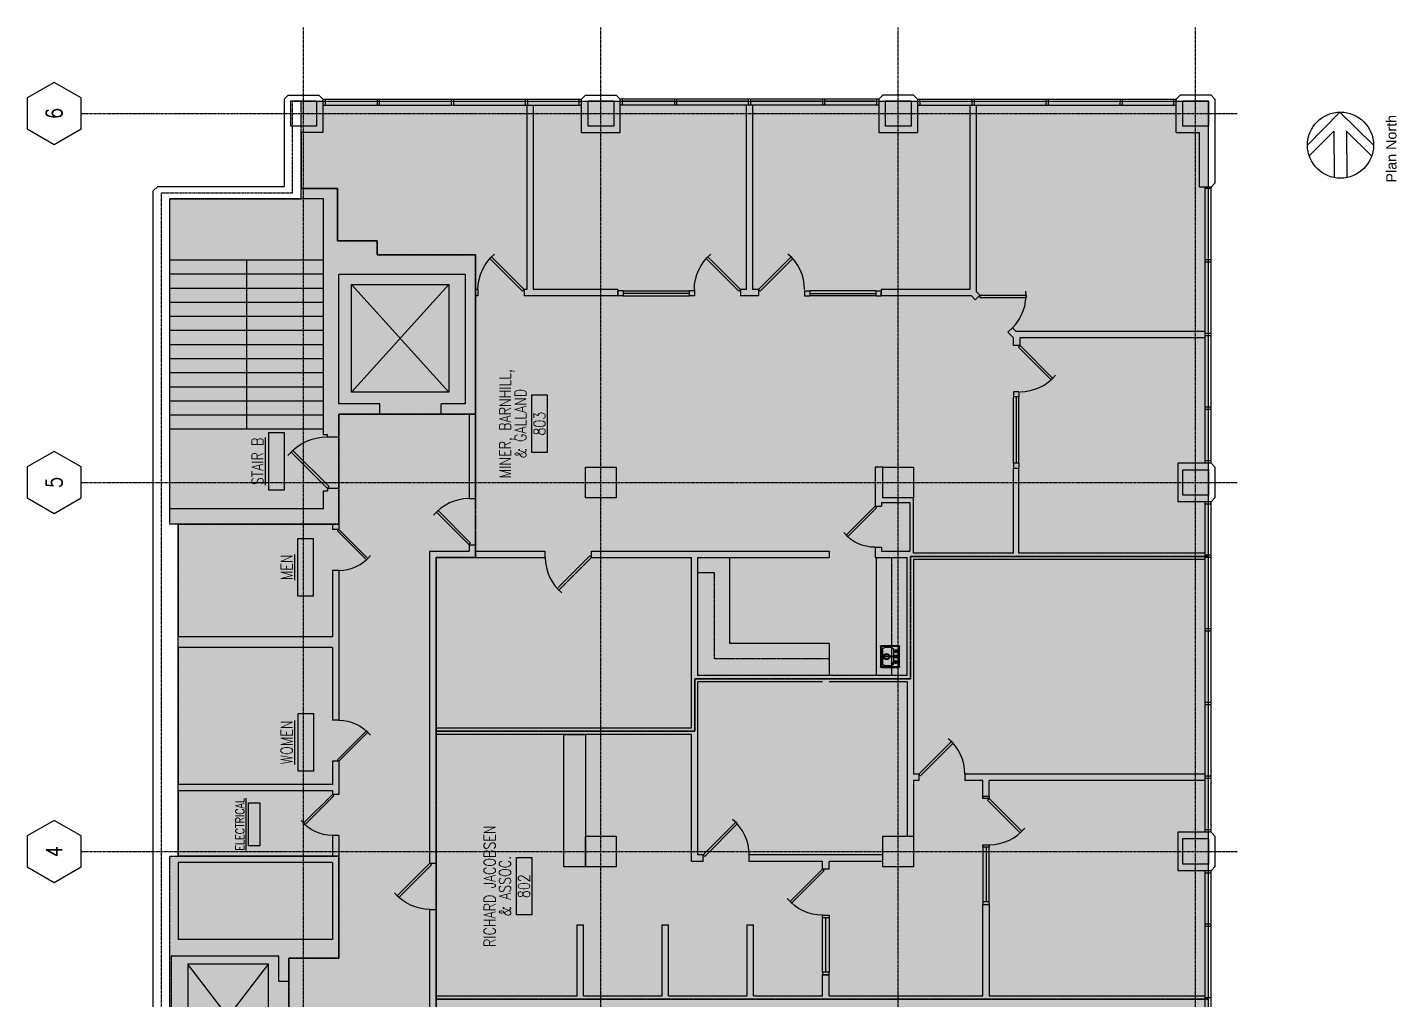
# Model space of a CAD drawing. Header units: inches. Extents: x 1936 to 3005, y 414 to 2048.
# Drawn here: x 1936 to 3005, y 1289 to 2048 of the extents above; entities that cross this region are included whole.
import ezdxf
from ezdxf.enums import TextEntityAlignment as Align

# ---------------------------------------------------------------- set-up
doc = ezdxf.new("R2010")
doc.units = ezdxf.units.IN
doc.header["$MEASUREMENT"] = 0
for name, pattern in [('CENTER2', [1.125, 0.75, -0.125, 0.125, -0.125]), ('DASHED2', [0.375, 0.25, -0.125]), ('HIDDEN', [0.375, 0.25, -0.125]), ('HIDDEN2', [0.1875, 0.125, -0.0625])]:
    doc.linetypes.add(name, pattern=pattern)
doc.layers.get('0').update_dxf_attribs({"linetype": 'CONTINUOUS'})
for name, color, linetype in [('2 VERTICAL PENETRATION', 6, 'HIDDEN'), ('2 VERTICAL PENETRATION area', 253, 'HIDDEN'), ('3 SUITE TENANT', 4, 'HIDDEN'), ('3 SUITE TENANT area', 151, 'HIDDEN'), ('3 SUITE TENANT DARK', 4, 'HIDDEN'), ('3 SUITE TENANT DARK area', 150, 'HIDDEN'), ('4 COMMON', 2, 'HIDDEN'), ('4 COMMON area', 51, 'HIDDEN'), ('A-AREA-IDEN', 81, 'CONTINUOUS'), ('A-Area-Spce-Iden', 110, 'CONTINUOUS'), ('A-Area-Spce-Sqft', 81, 'CONTINUOUS'), ('A-door', 111, 'CONTINUOUS'), ('A-FLOR-CASE', 10, 'CONTINUOUS'), ('A-FLOR-CASE-OVHD', 11, 'HIDDEN2'), ('A-Flor-Evtr', 141, 'CONTINUOUS'), ('A-Flor-Pfix', 2, 'CONTINUOUS'), ('A-Flor-Strs', 71, 'CONTINUOUS'), ('A-Glaz', 111, 'CONTINUOUS'), ('A-GLAZ-SILL', 44, 'CONTINUOUS'), ('A-Wall', 130, 'CONTINUOUS'), ('G-Anno-Titl', 113, 'CONTINUOUS'), ('P-Flor-Fixt', 42, 'CONTINUOUS'), ('S-Cols', 122, 'CONTINUOUS'), ('S-GRID', 103, 'CENTER2'), ('Suites', 4, 'CONTINUOUS')]:
    doc.layers.add(name, color=color, linetype=linetype)
doc.styles.add('ARIAL', font='arial.ttf')
doc.styles.get("Standard").update_dxf_attribs({"font": 'romans.shx', "width": 0.8})

# ---------------------------------------------------------------- blocks, each defined once
blk = doc.blocks.new('DR1H45')
for p, q in [((-0.5, 0), (0.207, 0.707)), ((-0.465, -0.035), (0.242, 0.672)), ((0.207, 0.707), (0.242, 0.672)), ((-0.5, 0), (-0.465, -0.035))]:
    blk.add_line(p, q)
blk.add_arc((-0.5, 0), 1, 0, 50.1944)
blk = doc.blocks.new('sgridtagexst')
blk.add_lwpolyline([(-0.126, 0.219), (-0.253, 0), (-0.126, -0.219), (0.126, -0.219), (0.253, 0), (0.126, 0.219)], close=True)
at = {"width": 0.8}
blk.add_attdef('#', text='', height=0.131, dxfattribs=at).set_placement((0, 0), align=Align.MIDDLE_CENTER)
blk = doc.blocks.new('FLOR-ROOM-TAG')
at = {"layer": 'A-Area-Spce-Iden'}
blk.add_lwpolyline([(-0.234, -0.092), (0.234, -0.092), (0.234, -0.217), (-0.234, -0.217)], close=True, dxfattribs=at)
at = {"width": 0.8}
for tag, p in [('AARMLBL1', (0, 0.125)), ('AARMLBL2', (0, 0))]:
    blk.add_attdef(tag, text='', height=0.0938, dxfattribs=at).set_placement(p, align=Align.MIDDLE_CENTER)
at = {"layer": 'A-Area-Spce-Iden', "width": 0.8}
blk.add_attdef('AARMNUM', text='', height=0.0938, dxfattribs=at).set_placement((0, -0.154), align=Align.MIDDLE_CENTER)
at = {"layer": 'A-Area-Spce-Sqft', "width": 0.8}
blk.add_attdef('AARMAREA', text='', height=0.0938, dxfattribs=at).set_placement((0, -0.309), align=Align.MIDDLE_CENTER)
blk = doc.blocks.new('sink')
at = {"layer": 'A-Flor-Pfix'}
for centre, start, end in [((-7.3, -1.3), 90, 180), ((7.2, -1.3), 0, 90)]:
    blk.add_arc(centre, 0.5, start, end, dxfattribs=at)
at = {"layer": 'P-Flor-Fixt'}
for p, q in [((-8, 0), (8, 0)), ((-8.5, -14.4), (-8.5, -0.5)), ((-7.8, -13.7), (-7.8, -1.2)), ((-7.3, -0.8), (7.2, -0.8)), ((-7, -11.4), (-7, -6.5)), ((-4.4, -4.5), (-0.3, -4.5)), ((-0.3, -2.6), (-0.3, -11)), ((0.4, -2.6), (0.4, -11)), ((0.4, -4.5), (5, -4.5)), ((3.8, -2.6), (3.8, -4)), ((3.8, -3.5), (4.7, -3.5)), ((3.8, -4), (4.7, -4)), ((4, -2.2), (4, -2)), ((4, -2), (4.5, -2)), ((4.4, -4.5), (4.5, -4.5)), ((4.5, -2), (4.5, -2.2)), ((4.7, -2.6), (4.7, -4)), ((7, -6.5), (7, -11.4)), ((7.8, -1.3), (7.8, -13.7)), ((8.5, -0.5), (8.5, -14.4)), ((8, -14.9), (-8, -14.9)), ((7.3, -14.2), (-7.3, -14.2)), ((5, -13.4), (-5, -13.4))]:
    blk.add_line(p, q, dxfattribs=at)
blk.add_circle((-5.4, -6.1), 0.562, dxfattribs=at)
for centre, radius, start, end in [((-8, -0.5), 0.5, 90, 180), ((-5, -6.5), 2, 95.6075, 180), ((-6.7, -4.6), 1.44, 318, 357), ((-4.2, -2.6), 1.25, 274.0491, 180), ((-4.2, -2.6), 1.25, 180, 229.3004), ((-4.2, -2.6), 0.875, 285.1914, 180), ((-4.2, -2.6), 0.875, 180, 218.2315), ((-3.5, -5.8), 1.44, 144, 183), ((-9.7, -1.6), 6, 332, 349), ((0, -10), 2.38, 99.0847, 180), ((0, -10), 2.38, 180, 80.9152), ((0, -10), 1.88, 101.5369, 180), ((0, -10), 1.88, 180, 78.463), ((0, -2.6), 1.19, 289, 180), ((0, -2.6), 1.19, 180, 252), ((0, -2.6), 0.562, 0, 180), ((0, -2.6), 0.562, 180, 229), ((0, -2.6), 0.562, 180, 180.0000027777867), ((0, -2.6), 0.375, 0, 180), ((0, -2.6), 0.375, 180, 180.0000027777867), ((0, -2.6), 0.562, 312, 0), ((4.2, -2.6), 1.19, 291.619, 180), ((4.2, -2.6), 1.19, 180, 248.3818), ((4.2, -2.6), 0.688, 309.5214, 180), ((4.2, -2.6), 0.688, 180, 230.4789), ((4.2, -2.6), 0.438, 126.7879, 180.1371), ((4.2, -2.6), 0.438, 0.003, 52.5133), ((5, -6.5), 2, 0, 90), ((8, -0.5), 0.5, 0, 90), ((-8, -14.4), 0.5, 180, 270), ((-7.3, -13.7), 0.5, 180, 270), ((-5, -11.4), 2, 180, 270.4143), ((0, -10.3), 0.875, 244.6232, 295.3759), ((5, -11.4), 2, 270.4143, 0), ((7.2, -13.7), 0.5, 270, 0), ((8, -14.4), 0.5, 270, 0)]:
    blk.add_arc(centre, radius, start, end, dxfattribs=at)
for centre, major_axis, ratio, start_param, end_param in [((0.8, -5.8), (0, -7.24), 0.84608, 4.223697, 4.555309), ((-11.1, -1.5), (7.58, 0), 0.813102, -0.575959, -0.488692)]:
    blk.add_ellipse(centre, major_axis=major_axis, ratio=ratio, start_param=start_param, end_param=end_param, dxfattribs=at)

msp = doc.modelspace()

# ---------------------------------------------------------------- hatches: boundary and pattern name
at = {"layer": '2 VERTICAL PENETRATION area', "transparency": 33554495}
h = msp.add_hatch(color=256, dxfattribs=at)
h.dxf.hatch_style = 1
h.paths.add_polyline_path([(2178.2, 1922.5), (2178.2, 1881.7), (2209.2, 1881.7), (2209.2, 1870.7), (2285.9, 1870.7), (2285.9, 1746.5), (2179.4, 1746.5), (2179.4, 1660.5), (2047.4, 1660.5), (2047.4, 1914.5), (2149.9, 1914.5), (2149.9, 1922.5)])
h = msp.add_hatch(color=256, dxfattribs=at)
h.dxf.hatch_style = 1
h.paths.add_polyline_path([(2047.4, 1401.5), (2179.4, 1401.5), (2179.4, 1321.7), (2140.4, 1321.7), (2140.4, 1126.5), (2179.4, 1126.5), (2179.4, 873), (2047.4, 873)])
at = {"layer": '3 SUITE TENANT area', "transparency": 33554495}
h = msp.add_hatch(color=256, dxfattribs=at)
h.dxf.hatch_style = 1
h.paths.add_polyline_path([(2149.9, 1990.7), (2857.5, 1990.7), (2857.5, 1635.4), (2625.3, 1635.4), (2625.3, 1539.9), (2457, 1539.9), (2457, 1498.9), (2255.4, 1498.9), (2255.4, 1634.5), (2285.9, 1634.5), (2285.9, 1713.5), (2285.9, 1746.5), (2285.9, 1870.7), (2209.2, 1870.7), (2209.2, 1881.7), (2178.2, 1881.7), (2178.2, 1922.5), (2149.9, 1922.5)])
h = msp.add_hatch(color=256, dxfattribs=at)
h.dxf.hatch_style = 1
h.paths.add_polyline_path([(2255.4, 1289.9), (2857.5, 1289.9), (2857.5, 1001.9), (2684.3, 1001.9), (2684.3, 1065), (2627.9, 1065.4), (2627.8, 1105.1), (2485.8, 1104.4), (2485.8, 1128.1), (2255.4, 1128.1)])
at = {"layer": '3 SUITE TENANT DARK area', "transparency": 33554495}
h = msp.add_hatch(color=256, dxfattribs=at)
h.dxf.hatch_style = 1
h.paths.add_polyline_path([(2255.4, 1498.9), (2457, 1498.9), (2457, 1539.9), (2625.3, 1539.9), (2625.3, 1635.4), (2857.5, 1635.4), (2857.5, 1289.9), (2255.4, 1289.9)])
at = {"layer": '4 COMMON area', "transparency": 33554495}
h = msp.add_hatch(color=256, dxfattribs=at)
h.dxf.hatch_style = 1
h.paths.add_polyline_path([(2053.9, 1660.5), (2179.4, 1660.5), (2179.4, 1746.5), (2285.9, 1746.5), (2285.9, 1634.5), (2255.4, 1634.5), (2255.4, 1026.7), (2179.4, 1026.7), (2179.4, 1126.5), (2140.4, 1126.5), (2140.4, 1321.7), (2179.4, 1321.7), (2179.4, 1401.5), (2053.9, 1401.5)])

# ---------------------------------------------------------------- linework, layer by layer
at = {"layer": '2 VERTICAL PENETRATION'}
for points in [[(2178.2, 1922.5), (2178.2, 1881.7), (2209.2, 1881.7), (2209.2, 1870.7), (2285.9, 1870.7), (2285.9, 1746.5), (2179.4, 1746.5), (2179.4, 1660.5), (2047.4, 1660.5), (2047.4, 1914.5), (2149.9, 1914.5), (2149.9, 1922.5)], [(2047.4, 1401.5), (2179.4, 1401.5), (2179.4, 1321.7), (2140.4, 1321.7), (2140.4, 1126.5), (2179.4, 1126.5), (2179.4, 873), (2047.4, 873)]]:
    msp.add_lwpolyline(points, close=True, dxfattribs=at)
at = {"layer": '3 SUITE TENANT'}
msp.add_lwpolyline([(2255.4, 1498.9), (2457, 1498.9), (2457, 1539.9), (2625.3, 1539.9), (2625.3, 1635.4), (2857.5, 1635.4), (2857.5, 1289.9), (2255.4, 1289.9)], close=True, dxfattribs=at)
at = {"layer": '3 SUITE TENANT DARK'}
for points in [[(2149.9, 1990.7), (2857.5, 1990.7), (2857.5, 1635.4), (2625.3, 1635.4), (2625.3, 1539.9), (2457, 1539.9), (2457, 1498.9), (2255.4, 1498.9), (2255.4, 1634.5), (2285.9, 1634.5), (2285.9, 1713.5), (2285.9, 1746.5), (2285.9, 1870.7), (2209.2, 1870.7), (2209.2, 1881.7), (2178.2, 1881.7), (2178.2, 1922.5), (2149.9, 1922.5)], [(2255.4, 1289.9), (2857.5, 1289.9), (2857.5, 1001.9), (2684.3, 1001.9), (2684.3, 1065), (2627.9, 1065.4), (2627.8, 1105.1), (2485.8, 1104.4), (2485.8, 1128.1), (2255.4, 1128.1)]]:
    msp.add_lwpolyline(points, close=True, dxfattribs=at)
at = {"layer": '4 COMMON'}
msp.add_lwpolyline([(2053.9, 1660.5), (2179.4, 1660.5), (2179.4, 1746.5), (2285.9, 1746.5), (2285.9, 1634.5), (2255.4, 1634.5), (2255.4, 1026.7), (2179.4, 1026.7), (2179.4, 1126.5), (2140.4, 1126.5), (2140.4, 1321.7), (2179.4, 1321.7), (2179.4, 1401.5), (2053.9, 1401.5)], close=True, dxfattribs=at)
at = {"layer": 'A-door'}
for p, q in [((2686.8, 1446.4), (2685.5, 1445.1)), ((2685.5, 1445.1), (2710.9, 1419.7)), ((2686.8, 1446.4), (2712.2, 1421)), ((2712.2, 1421), (2710.9, 1419.7))]:
    msp.add_line(p, q, dxfattribs=at)
msp.add_ellipse((2686.8, 1446.4), major_axis=(-25.5, 25.5), ratio=1, start_param=2.356194, end_param=3.232253, dxfattribs=at)
at = {"layer": 'A-FLOR-CASE'}
for p, q in [((2484.5, 1567.4), (2484.5, 1634.5)), ((2598.8, 1542.4), (2598.8, 1634.5)), ((2561.8, 1567.4), (2484.5, 1567.4))]:
    msp.add_line(p, q, dxfattribs=at)
msp.add_lwpolyline([(2561.8, 1567.4), (2561.8, 1542.4)], dxfattribs=at)
msp.add_lwpolyline([(2371.8, 1393.1), (2355, 1393.1), (2355, 1496.4), (2371.8, 1496.4)], close=True, dxfattribs=at)
at = {"layer": 'A-FLOR-CASE-OVHD', "linetype": 'DASHED2'}
for p, q in [((2610.8, 1542.4), (2610.8, 1634.5)), ((2561.8, 1555.4), (2472.5, 1555.4))]:
    msp.add_line(p, q, dxfattribs=at)
msp.add_lwpolyline([(2472.5, 1555.4), (2472.5, 1622.5), (2459.5, 1622.5)], dxfattribs=at)
at = {"layer": 'A-Flor-Evtr'}
for p, q in [((2189.2, 1847.5), (2265.2, 1763.5)), ((2189.2, 1763.5), (2265.2, 1847.5)), ((2061.4, 1235.2), (2124.4, 1317.2)), ((2124.4, 1235.2), (2061.4, 1317.2))]:
    msp.add_line(p, q, dxfattribs=at)
for points in [[(2189.2, 1847.5), (2265.2, 1847.5), (2265.2, 1763.5), (2189.2, 1763.5)], [(2061.4, 1235.2), (2124.4, 1235.2), (2124.4, 1317.2), (2061.4, 1317.2)]]:
    msp.add_lwpolyline(points, close=True, dxfattribs=at)
at = {"layer": 'A-Flor-Strs'}
for p, q in [((2167.4, 1866.6), (2047.4, 1866.6)), ((2107.4, 1866.6), (2107.4, 1734.6)), ((2167.4, 1855.6), (2047.4, 1855.6)), ((2167.4, 1844.6), (2047.4, 1844.6)), ((2167.4, 1833.6), (2047.4, 1833.6)), ((2167.4, 1822.6), (2047.4, 1822.6)), ((2167.4, 1811.6), (2047.4, 1811.6)), ((2167.4, 1800.6), (2047.4, 1800.6)), ((2167.4, 1789.6), (2047.4, 1789.6)), ((2167.4, 1778.6), (2047.4, 1778.6)), ((2167.4, 1767.6), (2047.4, 1767.6)), ((2167.4, 1756.6), (2047.4, 1756.6)), ((2167.4, 1745.6), (2047.4, 1745.6)), ((2167.4, 1734.6), (2047.4, 1734.6))]:
    msp.add_line(p, q, dxfattribs=at)
at = {"layer": 'A-Glaz'}
for p, q in [((2168.7, 1992.2), (2168.7, 1987.7)), ((2168.7, 1990.7), (2209.2, 1990.7)), ((2209.2, 1992.2), (2209.2, 1987.7)), ((2210.9, 1992.2), (2210.9, 1987.7)), ((2210.9, 1990.7), (2266.9, 1990.7)), ((2266.9, 1992.2), (2266.9, 1987.7)), ((2268.7, 1992.2), (2268.7, 1987.7)), ((2268.7, 1990.7), (2324.7, 1990.7)), ((2324.7, 1992.2), (2324.7, 1987.7)), ((2326.4, 1992.2), (2326.4, 1987.7)), ((2326.4, 1990.7), (2366.8, 1990.7)), ((2366.8, 1987.7), (2366.8, 1992.2)), ((2400.7, 1987.7), (2400.7, 1992.2)), ((2441.1, 1990.7), (2400.7, 1990.7)), ((2441.1, 1992.2), (2441.1, 1987.7)), ((2442.8, 1992.2), (2442.8, 1987.7)), ((2498.8, 1990.7), (2442.8, 1990.7)), ((2498.8, 1992.2), (2498.8, 1987.7)), ((2500.6, 1992.2), (2500.6, 1987.7)), ((2556.6, 1990.7), (2500.6, 1990.7)), ((2556.6, 1992.2), (2556.6, 1987.7)), ((2558.3, 1992.2), (2558.3, 1987.7)), ((2598.8, 1990.7), (2558.3, 1990.7)), ((2598.8, 1992.2), (2598.8, 1987.7)), ((2632.7, 1992.2), (2632.7, 1987.7)), ((2632.7, 1990.7), (2673.2, 1990.7)), ((2673.2, 1992.2), (2673.2, 1987.7)), ((2674.9, 1992.2), (2674.9, 1987.7)), ((2674.9, 1990.7), (2730.9, 1990.7)), ((2730.9, 1992.2), (2730.9, 1987.7)), ((2732.7, 1992.2), (2732.7, 1987.7)), ((2732.7, 1990.7), (2788.7, 1990.7)), ((2788.7, 1992.2), (2788.7, 1987.7)), ((2790.4, 1992.2), (2790.4, 1987.7)), ((2790.4, 1990.7), (2830.8, 1990.7)), ((2830.8, 1987.7), (2830.8, 1992.2)), ((2859.8, 1922.5), (2855.3, 1922.5)), ((2857.5, 1922.5), (2857.5, 1866.8)), ((2859.8, 1866.8), (2855.3, 1866.8)), ((2859.8, 1865), (2855.3, 1865)), ((2857.5, 1865), (2857.5, 1809.3)), ((2401.1, 1842.7), (2397.1, 1842.7)), ((2401.1, 1838.7), (2397.1, 1838.7)), ((2401.1, 1842.7), (2401.1, 1838.7)), ((2401.1, 1842.7), (2452.7, 1842.7)), ((2452.7, 1840.7), (2401.1, 1840.7)), ((2401.1, 1838.7), (2452.7, 1838.7)), ((2452.7, 1842.7), (2452.7, 1838.7)), ((2456.7, 1842.7), (2452.7, 1842.7)), ((2456.7, 1838.7), (2452.7, 1838.7)), ((2456.7, 1842.7), (2456.7, 1838.7)), ((2542.7, 1842.7), (2542.7, 1838.7)), ((2542.7, 1842.7), (2546.7, 1842.7)), ((2542.7, 1838.7), (2546.7, 1838.7)), ((2598.4, 1842.7), (2546.7, 1842.7)), ((2546.7, 1842.7), (2546.7, 1838.7)), ((2546.7, 1840.7), (2598.4, 1840.7)), ((2598.4, 1838.7), (2546.7, 1838.7)), ((2598.4, 1842.7), (2598.4, 1838.7)), ((2598.4, 1842.7), (2602.4, 1842.7)), ((2598.4, 1838.7), (2602.4, 1838.7)), ((2859.8, 1809.3), (2855.3, 1809.3)), ((2859.8, 1807.5), (2855.3, 1807.5)), ((2857.5, 1807.5), (2857.5, 1751.8)), ((2709.8, 1763.9), (2705.8, 1763.9)), ((2705.8, 1763.9), (2705.8, 1759.9)), ((2709.8, 1763.9), (2709.8, 1759.9)), ((2705.8, 1708.3), (2705.8, 1759.9)), ((2709.8, 1759.9), (2705.8, 1759.9)), ((2707.8, 1759.9), (2707.8, 1708.3)), ((2709.8, 1708.3), (2709.8, 1759.9)), ((2859.8, 1751.8), (2855.3, 1751.8)), ((2859.8, 1750), (2855.3, 1750)), ((2857.5, 1750), (2857.5, 1710)), ((2859.8, 1710), (2855.3, 1710)), ((2709.8, 1708.3), (2705.8, 1708.3)), ((2705.8, 1708.3), (2705.8, 1704.3)), ((2709.8, 1708.3), (2709.8, 1704.3)), ((2859.8, 1676.2), (2855.3, 1676.2)), ((2857.5, 1676.2), (2857.5, 1636.3)), ((2859.8, 1636.3), (2855.3, 1636.3)), ((2859.8, 1634.5), (2855.3, 1634.5)), ((2857.5, 1634.5), (2857.5, 1578.8)), ((2859.8, 1578.8), (2855.3, 1578.8)), ((2859.8, 1577), (2855.3, 1577)), ((2857.5, 1577), (2857.5, 1521.3)), ((2859.8, 1521.3), (2855.3, 1521.3)), ((2859.8, 1519.5), (2855.3, 1519.5)), ((2857.5, 1519.5), (2857.5, 1463.8)), ((2859.8, 1463.8), (2855.3, 1463.8)), ((2859.8, 1462), (2855.3, 1462)), ((2857.5, 1462), (2857.5, 1422)), ((2859.8, 1422), (2855.3, 1422)), ((2684.3, 1408.4), (2684.3, 1365.8)), ((2859.8, 1388.2), (2855.3, 1388.2)), ((2857.5, 1388.2), (2857.5, 1348.3)), ((2559.3, 1310.8), (2559.3, 1353.4)), ((2859.8, 1348.3), (2855.3, 1348.3)), ((2859.8, 1346.5), (2855.3, 1346.5)), ((2857.5, 1346.5), (2857.5, 1290.8)), ((2859.8, 1290.8), (2855.3, 1290.8))]:
    msp.add_line(p, q, dxfattribs=at)
for points in [[(2397.1, 1838.7), (2397.1, 1842.7)], [(2602.4, 1838.7), (2602.4, 1842.7)], [(2705.8, 1704.3), (2709.8, 1704.3)]]:
    msp.add_lwpolyline(points, dxfattribs=at)
for points in [[(2681.8, 1448.4), (2686.8, 1448.4), (2686.8, 1446.4), (2681.8, 1446.4)], [(2681.8, 1410.4), (2686.8, 1410.4), (2686.8, 1408.4), (2681.8, 1408.4)], [(2681.8, 1363.8), (2686.8, 1363.8), (2686.8, 1365.8), (2681.8, 1365.8)], [(2556.8, 1355.4), (2561.8, 1355.4), (2561.8, 1353.4), (2556.8, 1353.4)], [(2556.8, 1308.8), (2561.8, 1308.8), (2561.8, 1310.8), (2556.8, 1310.8)]]:
    msp.add_lwpolyline(points, close=True, dxfattribs=at)
at = {"layer": 'A-GLAZ-SILL'}
for p, q in [((2166.9, 1992.2), (2368.6, 1992.2)), ((2166.9, 1987.7), (2368.6, 1987.7)), ((2600.6, 1992.2), (2398.9, 1992.2)), ((2600.6, 1987.7), (2398.9, 1987.7)), ((2630.9, 1992.2), (2832.6, 1992.2)), ((2630.9, 1987.7), (2832.6, 1987.7)), ((2855.3, 1708.3), (2855.3, 1923.5)), ((2859.8, 1708.3), (2859.8, 1923.5)), ((2401.1, 1842.7), (2452.7, 1842.7)), ((2401.1, 1838.7), (2452.7, 1838.7)), ((2598.4, 1842.7), (2546.7, 1842.7)), ((2598.4, 1838.7), (2546.7, 1838.7)), ((2705.8, 1708.3), (2705.8, 1759.9)), ((2709.8, 1708.3), (2709.8, 1759.9)), ((2855.3, 1420.3), (2855.3, 1677.9)), ((2859.8, 1420.3), (2859.8, 1677.9)), ((2681.8, 1408.4), (2681.8, 1365.8)), ((2686.8, 1365.8), (2686.8, 1408.4)), ((2855.3, 1132.3), (2855.3, 1389.9)), ((2859.8, 1132.3), (2859.8, 1389.9)), ((2556.8, 1310.8), (2556.8, 1353.4)), ((2561.8, 1353.4), (2561.8, 1310.8))]:
    msp.add_line(p, q, dxfattribs=at)
at = {"layer": 'A-Wall'}
for p, q in [((2139.8, 1995.4), (2136.6, 1992.2)), ((2136.6, 1992.2), (2136.6, 1924.2)), ((2139.8, 1995.4), (2163.8, 1995.4)), ((2163.8, 1995.4), (2166.9, 1992.2)), ((2166.9, 1992.2), (2166.9, 1966.2)), ((2371.8, 1995.4), (2368.6, 1992.2)), ((2368.6, 1966.2), (2368.6, 1992.2)), ((2371.8, 1995.4), (2395.8, 1995.4)), ((2395.8, 1995.4), (2398.9, 1992.2)), ((2398.9, 1966.2), (2398.9, 1992.2)), ((2603.8, 1995.4), (2600.6, 1992.2)), ((2600.6, 1992.2), (2600.6, 1966.2)), ((2627.8, 1995.4), (2603.8, 1995.4)), ((2627.8, 1995.4), (2630.9, 1992.2)), ((2630.9, 1992.2), (2630.9, 1966.2)), ((2835.8, 1995.4), (2832.6, 1992.2)), ((2832.6, 1966.2), (2832.6, 1992.2)), ((2859.8, 1995.4), (2835.8, 1995.4)), ((2859.8, 1995.4), (2862.9, 1992.2)), ((2862.9, 1992.2), (2862.9, 1926.7)), ((2149.9, 1966.2), (2149.9, 1922.5)), ((2166.9, 1966.2), (2149.9, 1966.2)), ((2368.6, 1966.2), (2398.9, 1966.2)), ((2600.6, 1966.2), (2630.9, 1966.2)), ((2832.6, 1966.2), (2850.8, 1966.2)), ((2850.8, 1923.5), (2850.8, 1966.2)), ((2034.4, 1920.7), (2038, 1924.2)), ((2038, 1924.2), (2136.6, 1924.2)), ((2859.8, 1923.5), (2850.8, 1923.5)), ((2859.8, 1923.5), (2862.9, 1926.7)), ((2034.4, 600.7), (2034.4, 1920.7)), ((2047.4, 1672.5), (2047.4, 1914.5)), ((2167.4, 1914.5), (2047.4, 1914.5)), ((2178.2, 1922.5), (2149.9, 1922.5)), ((2167.4, 1730.5), (2167.4, 1914.5)), ((2178.2, 1922.5), (2178.2, 1881.7)), ((2178.2, 1881.7), (2209.2, 1881.7)), ((2209.2, 1881.7), (2209.2, 1870.7)), ((2209.2, 1870.7), (2285.9, 1870.7)), ((2285.9, 1870.7), (2285.9, 1746.5)), ((2179.4, 1754.5), (2179.4, 1855.5)), ((2277.9, 1855.5), (2179.4, 1855.5)), ((2277.9, 1855.5), (2277.9, 1754.5)), ((2211.2, 1754.5), (2179.4, 1754.5)), ((2211.2, 1746.5), (2211.2, 1754.5)), ((2277.9, 1754.5), (2259.2, 1754.5)), ((2259.2, 1746.5), (2259.2, 1754.5)), ((2179.4, 1746.5), (2179.4, 1728.5)), ((2211.2, 1746.5), (2179.4, 1746.5)), ((2285.9, 1746.5), (2259.2, 1746.5)), ((2280.9, 1746.5), (2280.9, 1680.5)), ((2285.9, 1746.5), (2285.9, 1680.5)), ((2167.4, 1730.5), (2170.4, 1730.5)), ((2170.4, 1728.5), (2170.4, 1730.5)), ((2179.4, 1728.5), (2170.4, 1728.5)), ((2833.8, 1708.3), (2833.8, 1677.9)), ((2859.8, 1708.3), (2833.8, 1708.3)), ((2862.9, 1705.1), (2859.8, 1708.3)), ((2862.9, 1705.1), (2862.9, 1681.1)), ((2179.4, 1688.5), (2170.4, 1688.5)), ((2170.4, 1688.5), (2170.4, 1686.5)), ((2179.4, 1688.5), (2179.4, 1656.5)), ((2167.4, 1686.5), (2170.4, 1686.5)), ((2167.4, 1672.5), (2167.4, 1686.5)), ((2280.9, 1680.5), (2285.9, 1680.5)), ((2859.8, 1677.9), (2833.8, 1677.9)), ((2862.9, 1681.1), (2859.8, 1677.9)), ((2167.4, 1672.5), (2047.4, 1672.5)), ((2174.4, 1660.5), (2053.9, 1660.5)), ((2053.9, 1660.5), (2053.9, 1572.7)), ((2174.4, 1660.5), (2174.4, 1656.5)), ((2179.4, 1656.5), (2174.4, 1656.5)), ((2250.4, 1395.9), (2250.4, 1639.5)), ((2250.4, 1639.5), (2280.9, 1639.5)), ((2255.4, 1501.4), (2255.4, 1634.5)), ((2280.9, 1644.5), (2285.9, 1644.5)), ((2280.9, 1644.5), (2280.9, 1639.5)), ((2285.9, 1644.5), (2285.9, 1639.5)), ((2179.4, 1624.5), (2174.4, 1624.5)), ((2174.4, 1624.5), (2174.4, 1572.7)), ((2179.4, 1624.5), (2179.4, 1507.5)), ((2174.4, 1572.7), (2053.9, 1572.7)), ((2053.9, 1564.2), (2053.9, 1457.5)), ((2174.4, 1564.2), (2053.9, 1564.2)), ((2174.4, 1564.2), (2174.4, 1507.5)), ((2179.4, 1507.5), (2174.4, 1507.5)), ((2255.4, 1395.9), (2255.4, 1496.4)), ((2179.4, 1475.5), (2174.4, 1475.5)), ((2174.4, 1475.5), (2174.4, 1457.5)), ((2179.4, 1475.5), (2179.4, 1449.7)), ((2174.4, 1457.5), (2053.9, 1457.5)), ((2174.4, 1452.5), (2053.9, 1452.5)), ((2053.9, 1452.5), (2053.9, 1401.5)), ((2174.4, 1452.5), (2174.4, 1449.7)), ((2179.4, 1449.7), (2174.4, 1449.7)), ((2179.4, 1417.7), (2174.4, 1417.7)), ((2174.4, 1417.7), (2174.4, 1401.5)), ((2179.4, 1417.7), (2179.4, 1321.7)), ((2833.8, 1420.3), (2833.8, 1389.9)), ((2859.8, 1420.3), (2833.8, 1420.3)), ((2862.9, 1417.1), (2859.8, 1420.3)), ((2862.9, 1417.1), (2862.9, 1393.1)), ((2174.4, 1401.5), (2053.9, 1401.5)), ((2053.9, 1396.5), (2053.9, 1336.5)), ((2174.4, 1396.5), (2053.9, 1396.5)), ((2174.4, 1396.5), (2174.4, 1336.5)), ((2250.4, 1395.9), (2255.4, 1395.9)), ((2859.8, 1389.9), (2833.8, 1389.9)), ((2862.9, 1393.1), (2859.8, 1389.9)), ((2250.4, 1170.6), (2250.4, 1359.9)), ((2250.4, 1359.9), (2255.4, 1359.9)), ((2255.4, 1292.4), (2255.4, 1359.9)), ((2174.4, 1336.5), (2053.9, 1336.5)), ((2048.4, 1323.5), (2048.4, 1129)), ((2132.4, 1323.5), (2048.4, 1323.5)), ((2132.4, 1304), (2132.4, 1323.5)), ((2140.4, 1321.7), (2140.4, 1304)), ((2140.4, 1321.7), (2179.4, 1321.7)), ((2132.4, 1304), (2140.4, 1304))]:
    msp.add_line(p, q, dxfattribs=at)
at = {"layer": 'G-Anno-Titl'}
for p, q in [((2960.4, 1982.1), (2935, 1956.4)), ((2960.4, 1982.1), (2986.1, 1956.8)), ((2955.6, 1967.3), (2936.4, 1948)), ((2955.6, 1967.3), (2955.8, 1931.5)), ((2965.4, 1967.4), (2965.7, 1931.5)), ((2965.4, 1967.4), (2985.1, 1948))]:
    msp.add_line(p, q, dxfattribs=at)
msp.add_circle((2960.8, 1956.4), 25.8, dxfattribs=at)
at = {"layer": 'S-Cols'}
for points in [[(2141.8, 1991.1), (2161.8, 1991.1), (2161.8, 1971.1), (2141.8, 1971.1)], [(2373.8, 1991.1), (2393.8, 1991.1), (2393.8, 1971.1), (2373.8, 1971.1)], [(2605.8, 1991.1), (2625.8, 1991.1), (2625.8, 1971.1), (2605.8, 1971.1)], [(2837.8, 1991.1), (2857.8, 1991.1), (2857.8, 1971.1), (2837.8, 1971.1)], [(2371.8, 1705.1), (2395.8, 1705.1), (2395.8, 1681.1), (2371.8, 1681.1)], [(2603.8, 1705.1), (2627.8, 1705.1), (2627.8, 1681.1), (2603.8, 1681.1)], [(2837.8, 1703.1), (2857.8, 1703.1), (2857.8, 1683.1), (2837.8, 1683.1)], [(2371.8, 1417.1), (2395.8, 1417.1), (2395.8, 1393.1), (2371.8, 1393.1)], [(2603.8, 1417.1), (2627.8, 1417.1), (2627.8, 1393.1), (2603.8, 1393.1)], [(2837.8, 1415.1), (2857.8, 1415.1), (2857.8, 1395.1), (2837.8, 1395.1)]]:
    msp.add_lwpolyline(points, close=True, dxfattribs=at)
at = {"layer": 'S-GRID'}
for p, q in [((2151.8, 462.9), (2151.8, 2048.3)), ((2383.8, 462.9), (2383.8, 2048.3)), ((2615.8, 462.9), (2615.8, 2048.3)), ((2847.8, 462.9), (2847.8, 2048.3)), ((1978.3, 1981.1), (2880.2, 1981.1)), ((1978.3, 1693.1), (2880.2, 1693.1)), ((1978.3, 1405.1), (2880.2, 1405.1))]:
    msp.add_line(p, q, dxfattribs=at)
msp.add_lwpolyline([(2857.5, 1117.1), (2857.5, 1117.1), (2857.5, 531.5), (2383.8, 531.5), (2151.8, 531.5), (2151.8, 577), (2151.8, 602.6), (2040.9, 602.6), (2040.9, 1919.3), (2143.3, 1919.3), (2143.3, 1990.7), (2615.8, 1990.7), (2615.8, 1990.7), (2857.5, 1990.7), (2857.5, 1388.2), (2857.5, 1388.2), (2857.5, 1117.1), (2857.5, 1117.1)], close=True, dxfattribs=at)
at = {"layer": 'Suites'}
for p, q in [((2325.9, 1987.7), (2325.9, 1843.7)), ((2330.9, 1987.7), (2330.9, 1843.7)), ((2497.2, 1987.7), (2497.2, 1843.7)), ((2502.2, 1987.7), (2502.2, 1843.7)), ((2671.6, 1987.7), (2671.6, 1843.7)), ((2676.6, 1987.7), (2676.6, 1842.2)), ((2287.9, 1843.7), (2285.9, 1843.7)), ((2287.9, 1838.7), (2285.9, 1838.7)), ((2287.9, 1843.7), (2287.9, 1838.7)), ((2323.9, 1843.7), (2323.9, 1838.7)), ((2325.9, 1843.7), (2323.9, 1843.7)), ((2397.1, 1838.7), (2323.9, 1838.7)), ((2397.1, 1843.7), (2330.9, 1843.7)), ((2397.1, 1843.7), (2397.1, 1838.7)), ((2456.7, 1843.7), (2456.7, 1838.7)), ((2492.7, 1843.7), (2492.7, 1838.7)), ((2497.2, 1843.7), (2492.7, 1843.7)), ((2506.7, 1838.7), (2492.7, 1838.7)), ((2506.7, 1843.7), (2502.2, 1843.7)), ((2506.7, 1843.7), (2506.7, 1838.7)), ((2602.4, 1843.7), (2602.4, 1838.7)), ((2671.6, 1843.7), (2602.4, 1843.7)), ((2673, 1838.7), (2602.4, 1838.7)), ((2673, 1838.7), (2675.9, 1835.7)), ((2679.5, 1839.3), (2675.9, 1835.7)), ((2676.6, 1842.2), (2679.5, 1839.3)), ((2704.9, 1813.8), (2701.4, 1810.3)), ((2701.4, 1810.3), (2705.8, 1805.9)), ((2704.9, 1813.8), (2707.8, 1810.9)), ((2705.8, 1799.9), (2705.8, 1805.9)), ((2855.3, 1810.9), (2707.8, 1810.9)), ((2855.3, 1805.9), (2710.8, 1805.9)), ((2710.8, 1799.9), (2710.8, 1805.9)), ((2710.8, 1799.9), (2705.8, 1799.9)), ((2603.8, 1705.1), (2597.8, 1705.1)), ((2597.8, 1705.1), (2597.8, 1674.5)), ((2705.8, 1637.9), (2705.8, 1704.3)), ((2709.8, 1637.9), (2709.8, 1704.3)), ((2602.8, 1677.5), (2602.8, 1674.5)), ((2602.8, 1677.5), (2624.8, 1677.5)), ((2624.8, 1677.5), (2624.8, 1639.5)), ((2627.8, 1637.9), (2627.8, 1681.1)), ((2597.8, 1674.5), (2602.8, 1674.5)), ((2255.4, 1634.5), (2340.4, 1634.5)), ((2285.9, 1639.5), (2340.4, 1639.5)), ((2340.4, 1634.5), (2340.4, 1639.5)), ((2376.4, 1634.5), (2376.4, 1639.5)), ((2376.4, 1639.5), (2561.8, 1639.5)), ((2376.4, 1634.5), (2454.5, 1634.5)), ((2454.5, 1501.4), (2454.5, 1634.5)), ((2459.5, 1542.4), (2459.5, 1634.5)), ((2459.5, 1634.5), (2561.8, 1634.5)), ((2561.8, 1639.5), (2561.8, 1634.5)), ((2597.8, 1642.5), (2602.8, 1642.5)), ((2597.8, 1642.5), (2597.8, 1634.5)), ((2597.8, 1634.5), (2622.8, 1634.5)), ((2602.8, 1642.5), (2602.8, 1639.5)), ((2602.8, 1639.5), (2624.8, 1639.5)), ((2622.8, 1542.4), (2622.8, 1634.5)), ((2705.8, 1637.9), (2627.8, 1637.9)), ((2855.3, 1637.9), (2709.8, 1637.9)), ((2855.3, 1632.9), (2627.8, 1632.9)), ((2627.8, 1632.9), (2627.8, 1465.4)), ((2622.8, 1542.4), (2459.5, 1542.4)), ((2459.5, 1402.4), (2459.5, 1537.4)), ((2556.8, 1537.4), (2459.5, 1537.4)), ((2622.8, 1537.4), (2561.8, 1537.4)), ((2622.8, 1537.4), (2622.8, 1417.1)), ((2454.5, 1501.4), (2255.4, 1501.4)), ((2454.5, 1496.4), (2255.4, 1496.4)), ((2454.5, 1397.4), (2454.5, 1496.4)), ((2631.8, 1465.4), (2627.8, 1465.4)), ((2631.8, 1465.4), (2631.8, 1460.4)), ((2855.3, 1465.4), (2667.8, 1465.4)), ((2667.8, 1465.4), (2667.8, 1460.4)), ((2627.8, 1460.4), (2627.8, 1417.1)), ((2631.8, 1460.4), (2627.8, 1460.4)), ((2681.8, 1460.4), (2667.8, 1460.4)), ((2855.3, 1460.4), (2686.8, 1460.4)), ((2463.5, 1402.4), (2459.5, 1402.4)), ((2463.5, 1397.4), (2463.5, 1402.4)), ((2603.8, 1402.4), (2499.5, 1402.4)), ((2499.5, 1397.4), (2499.5, 1402.4)), ((2463.5, 1397.4), (2454.5, 1397.4)), ((2556.8, 1397.4), (2499.5, 1397.4)), ((2556.8, 1391.4), (2556.8, 1397.4)), ((2561.8, 1391.4), (2556.8, 1391.4)), ((2603.8, 1397.4), (2561.8, 1397.4)), ((2365.3, 1292.4), (2365.3, 1347.9)), ((2365.3, 1347.9), (2370.3, 1347.9)), ((2370.3, 1292.4), (2370.3, 1347.9)), ((2431.5, 1292.4), (2431.5, 1347.9)), ((2431.5, 1347.9), (2436.5, 1347.9)), ((2436.5, 1292.4), (2436.5, 1347.9)), ((2497.8, 1292.4), (2497.8, 1347.9)), ((2497.8, 1347.9), (2502.8, 1347.9)), ((2502.8, 1292.4), (2502.8, 1347.9)), ((2561.8, 1308.8), (2556.8, 1308.8)), ((2556.8, 1292.4), (2556.8, 1308.8)), ((2561.8, 1292.4), (2561.8, 1308.8)), ((2255.4, 1292.4), (2365.3, 1292.4)), ((2370.3, 1292.4), (2431.5, 1292.4)), ((2436.5, 1292.4), (2497.8, 1292.4)), ((2502.8, 1292.4), (2556.8, 1292.4)), ((2561.8, 1292.4), (2681.8, 1292.4)), ((2686.8, 1292.4), (2855.3, 1292.4))]:
    msp.add_line(p, q, dxfattribs=at)
for points in [[(2681.8, 1448.4), (2681.8, 1460.4)], [(2686.8, 1448.4), (2686.8, 1460.4)], [(2681.8, 1448.4), (2686.8, 1448.4)], [(2561.8, 1391.4), (2561.8, 1397.4)], [(2681.8, 1292.4), (2681.8, 1363.8), (2686.8, 1363.8), (2686.8, 1292.4)]]:
    msp.add_lwpolyline(points, dxfattribs=at)

# ---------------------------------------------------------------- block references
at = {"layer": 'A-AREA-IDEN', "rotation": 90}
for p, xscale, yscale, zscale, values in [((2321.1, 1739), 96, 96, 96, {'AARMLBL1': 'MINER, BARNHILL,', 'AARMLBL2': '& GALLAND', 'AARMNUM': '803'}), ((2115.9, 1709.6), 96, 96, 96, {'AARMLBL2': '%%USTAIR B'}), ((2138.6, 1626.9), 96, 96, 96, {'AARMLBL2': '%%UMEN'}), ((2138.7, 1490.2), 96, 96, 96, {'AARMLBL2': '%%UWOMEN'}), ((2102.2, 1426.3), 72, 72, 72, {'AARMLBL2': '%%UELECTRICAL'}), ((2309, 1378), 96, 96, 96, {'AARMLBL1': 'RICHARD JACOBSEN', 'AARMLBL2': '& ASSOC.', 'AARMNUM': '802'})]:
    msp.add_blockref('FLOR-ROOM-TAG', p, dxfattribs=dict(at, xscale=xscale, yscale=yscale, zscale=zscale)).add_auto_attribs(values)
at = {"layer": 'A-door', "yscale": 36, "zscale": 0.001}
for p, xscale in [((2305.9, 1843.7), -36), ((2474.7, 1843.7), -36), ((2524.7, 1843.7), 36), ((2649.8, 1465.4), 36), ((2481.5, 1402.4), 36)]:
    msp.add_blockref('DR1H45', p, dxfattribs=dict(at, xscale=xscale))
at = {"layer": 'A-door'}
for p, xscale, yscale, zscale, rotation in [((2692.2, 1826.5), 36, 36, 0.001, 315), ((2710.8, 1781.9), 36, 36, 0.001, 270), ((2170.4, 1708.5), 40, 40, 0.001111111111111111, 90), ((2280.9, 1662.5), 36, 36, 0.0009999999999999998, 90), ((2597.8, 1658.5), -32, 32, 0.0008888888888888888, 90), ((2179.4, 1640.5), 32, 32, 0.0008888888888888887, 269.9999999999984), ((2358.4, 1634.5), 36, 36, 0.001, 180), ((2179.4, 1491.5), -31.99999999999999, 31.99999999999998, 0.0008888888888888887, 270.0287423532408), ((2174.4, 1433.7), -32, 32, 0.0008888888888888887, 89.9999999999984), ((2250.4, 1377.9), -36, 36, 0.001, 90), ((2556.8, 1373.4), -36, 36, 0.001, 90)]:
    msp.add_blockref('DR1H45', p, dxfattribs=dict(at, xscale=xscale, yscale=yscale, zscale=zscale, rotation=rotation))
at = {"layer": 'P-Flor-Fixt', "xscale": -1, "rotation": 269.9999999970818}
msp.add_blockref('sink', (2616.8, 1557.2), dxfattribs=at)
at = {"layer": 'S-GRID', "xscale": 96, "yscale": 96, "zscale": 96, "rotation": 90}
for p, values in [((1957.3, 1981.1), {'#': '6'}), ((1957.3, 1693.1), {'#': '5'}), ((1957.3, 1405.1), {'#': '4'})]:
    msp.add_blockref('sgridtagexst', p, dxfattribs=at).add_auto_attribs(values)

# ---------------------------------------------------------------- texts
at = {"layer": 'G-Anno-Titl', "insert": (2996.5, 1927.2), "char_height": 8, "attachment_point": 1, "rotation": 90, "style": 'ARIAL'}
msp.add_mtext_dynamic_manual_height_columns('Plan North', width=87.48, gutter_width=2.5, heights=[0], dxfattribs=at)

doc.saveas('drawing.dxf')
